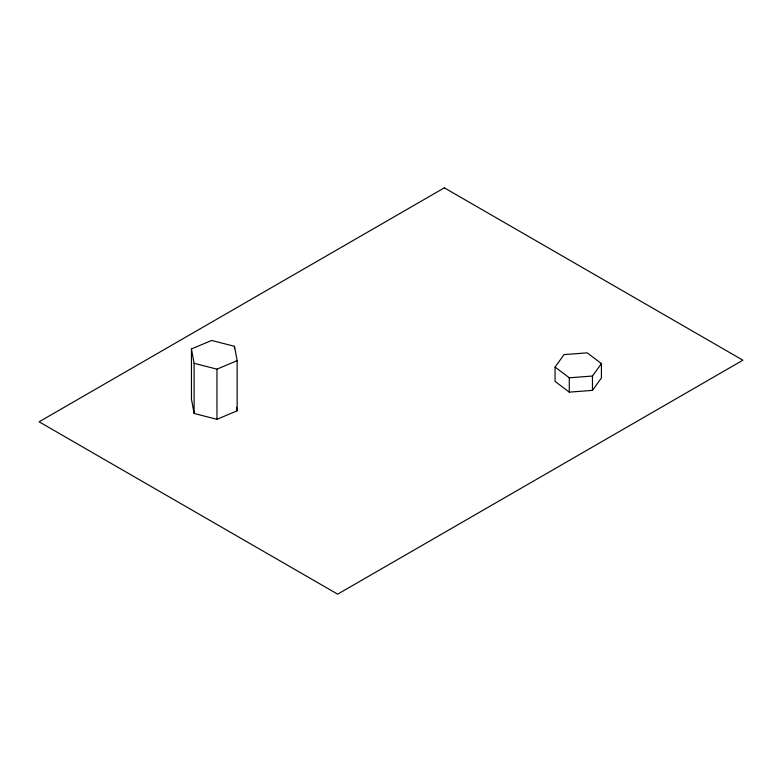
<?xml version="1.0" encoding="UTF-8"?>
<svg xmlns="http://www.w3.org/2000/svg" width="782" height="782" viewBox="0 0 782 782"><rect width="100%" height="100%" fill="white"/><g stroke="black" fill="none" stroke-linecap="round" stroke-linejoin="round"><path stroke-width="1.17" d="M555.064 367.061L564.037 354.598L587.214 352.848L601.426 363.571L601.426 377.921L592.463 390.384L569.276 392.134L555.064 381.411L555.064 367.061L569.276 377.784L592.463 376.034L601.426 363.571M191.453 348.958L211.648 340.453L234.492 346.309L237.151 360.649L237.151 410.814L216.956 419.318L194.102 413.473L191.453 399.123L191.453 348.958L194.102 363.307L194.102 413.473M194.102 363.307L216.956 369.153L237.151 360.649M236.487 407.227L237.151 410.814M592.463 376.034L592.463 390.384M569.276 377.784L569.276 392.134M234.492 346.309L234.492 348.694M216.956 369.153L216.956 419.318M444.342 187.836L39.1 421.801L337.658 594.164L742.9 360.199L444.342 187.836"/></g></svg>
